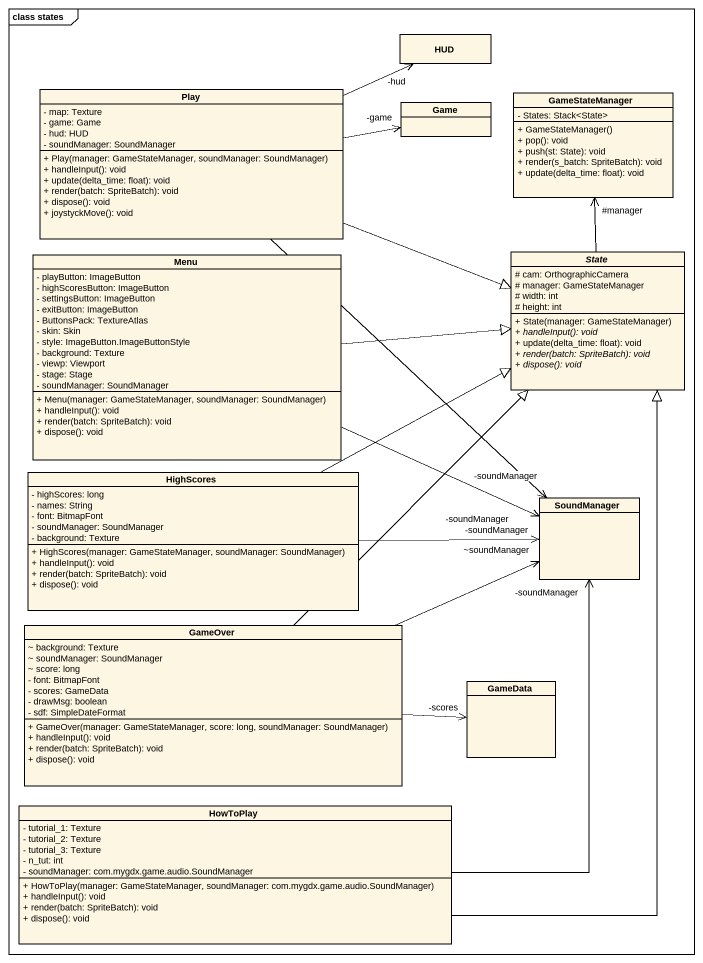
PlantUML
@startuml
mainframe class states
hide circle
hide empty members
skinparam classAttributeIconSize 0
class HUD
class Play {
  - map: Texture
  - game: Game
  - hud: HUD
  - soundManager: SoundManager
  + Play(manager: GameStateManager, soundManager: SoundManager)
  + handleInput(): void
  + update(delta_time: float): void
  + render(batch: SpriteBatch): void
  + dispose(): void
  + joystyckMove(): void
}
class Game
class GameStateManager {
  - States: Stack<State>
  + GameStateManager()
  + pop(): void
  + push(st: State): void
  + render(s_batch: SpriteBatch): void
  + update(delta_time: float): void
}
class Menu {
  - playButton: ImageButton
  - highScoresButton: ImageButton
  - settingsButton: ImageButton
  - exitButton: ImageButton
  - ButtonsPack: TextureAtlas
  - skin: Skin
  - style: ImageButton.ImageButtonStyle
  - background: Texture
  - viewp: Viewport
  - stage: Stage
  - soundManager: SoundManager
  + Menu(manager: GameStateManager, soundManager: SoundManager)
  + handleInput(): void
  + render(batch: SpriteBatch): void
  + dispose(): void
}
abstract class "State" as State_ {
  # cam: OrthographicCamera
  # manager: GameStateManager
  # width: int
  # height: int
  + State(manager: GameStateManager)
  {abstract} + handleInput(): void
  + update(delta_time: float): void
  {abstract} + render(batch: SpriteBatch): void
  {abstract} + dispose(): void
}
class HighScores {
  - highScores: long
  - names: String
  - font: BitmapFont
  - soundManager: SoundManager
  - background: Texture
  + HighScores(manager: GameStateManager, soundManager: SoundManager)
  + handleInput(): void
  + render(batch: SpriteBatch): void
  + dispose(): void
}
class SoundManager
class GameOver {
  ~ background: Texture
  ~ soundManager: SoundManager
  ~ score: long
  - font: BitmapFont
  - scores: GameData
  - drawMsg: boolean
  - sdf: SimpleDateFormat
  + GameOver(manager: GameStateManager, score: long, soundManager: SoundManager)
  + handleInput(): void
  + render(batch: SpriteBatch): void
  + dispose(): void
}
class GameData
class HowToPlay {
  - tutorial_1: Texture
  - tutorial_2: Texture
  - tutorial_3: Texture
  - n_tut: int
  - soundManager: com.mygdx.game.audio.SoundManager
  + HowToPlay(manager: GameStateManager, soundManager: com.mygdx.game.audio.SoundManager)
  + handleInput(): void
  + render(batch: SpriteBatch): void
  + dispose(): void
}
Play -right-> "-hud" HUD
Play -right-> "-game" Game
Play -right-|> State_
Play --> "-soundManager" SoundManager
Menu -right-|> State_
Menu -right-> "-soundManager" SoundManager
State_ -up-> "#manager" GameStateManager
HighScores -right-|> State_
HighScores -right-> "-soundManager" SoundManager
GameOver -up-|> State_
GameOver -right-> "~soundManager" SoundManager
GameOver -right-> "-scores" GameData
HowToPlay -up-|> State_
HowToPlay -up-> "-soundManager" SoundManager
@enduml
